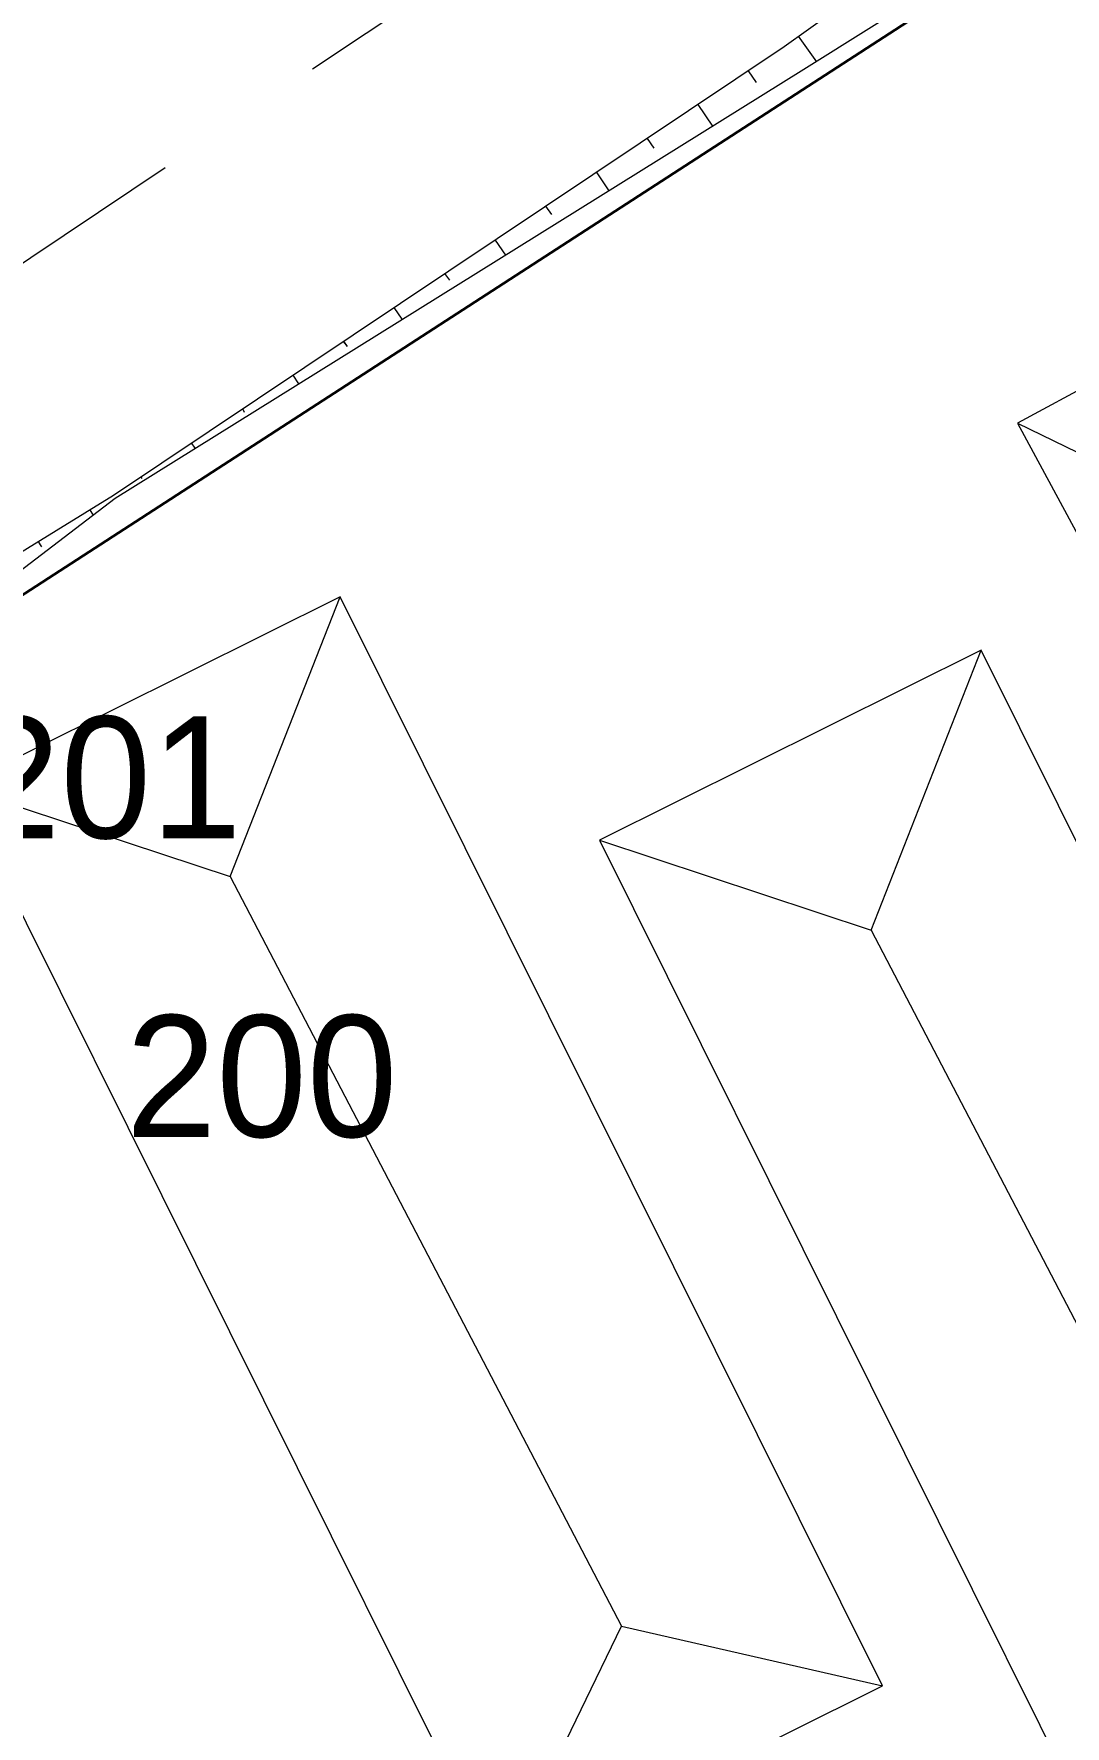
# Model space of a CAD drawing. Header units: metres. Extents: x 536111 to 536507, y 1836388 to 1836665.
# Drawn here: x 536444.14 to 536461.08, y 1836572.76 to 1836600.57 of the extents above; entities that cross this region are included whole.
import ezdxf
from ezdxf.enums import TextEntityAlignment as Align

# ---------------------------------------------------------------- set-up
doc = ezdxf.new("R2010")
doc.units = ezdxf.units.M
doc.header["$MEASUREMENT"] = 0
doc.linetypes.add('DGN Style 2', pattern=[7.2888, 4.37328, -2.91552])
for name, color, linetype, lineweight in [('Level 2', 1, 'Continuous', 0), ('Level 4', 1, 'Continuous', 0), ('Level 44', 1, 'Continuous', 0), ('Level 5', 1, 'Continuous', 0), ('Level 8', 1, 'Continuous', 0), ('Level 9', 1, 'Continuous', 0)]:
    doc.layers.add(name, color=color, linetype=linetype, lineweight=lineweight)
doc.styles.add('Style-CHAR_FAST_FONT', font='CHAR_FAST_FONT.shx')

# ---------------------------------------------------------------- blocks, each defined once
blk = doc.blocks.new('*U44')
at = {"layer": 'Level 44', "color": 7, "linetype": 'Continuous', "lineweight": 0}
blk.add_line((-2.08, 6.36), (2.18, -6.87), dxfattribs=at)
at = {"layer": 'Level 44', "color": 7, "linetype": 'Continuous', "lineweight": 0, "flags": 128}
for points in [[(-6.23, 8.57), (-2.08, 6.36), (0.48, 10.59)], [(-0.47, -10.58), (2.18, -6.87), (6.24, -8.56)]]:
    blk.add_lwpolyline(points, dxfattribs=at)
blk.add_lwpolyline([(-6.23, 8.57), (-0.47, -10.58), (6.24, -8.56), (0.48, 10.59)], close=True, dxfattribs=at)
blk = doc.blocks.new('*U45')
at = {"layer": 'Level 44', "color": 7, "linetype": 'Continuous', "lineweight": 0}
blk.add_line((2.97, 1.91), (-2.85, -1.43), dxfattribs=at)
at = {"layer": 'Level 44', "color": 7, "linetype": 'Continuous', "lineweight": 0, "flags": 128}
blk.add_lwpolyline([(-3.38, -6.37), (7.18, -0.67), (3.38, 6.37), (-7.18, 0.67)], close=True, dxfattribs=at)
for points in [[(3.38, 6.37), (2.97, 1.91), (7.18, -0.67)], [(-7.18, 0.67), (-2.85, -1.43), (-3.38, -6.37)]]:
    blk.add_lwpolyline(points, dxfattribs=at)

msp = doc.modelspace()

# ---------------------------------------------------------------- linework, layer by layer
at = {"layer": 'Level 2', "color": 7, "linetype": 'Continuous', "lineweight": 0}
for p, q in [((536456.7, 1836600.53), (536457, 1836600.11)), ((536455.88, 1836599.96), (536456.01, 1836599.77)), ((536455.05, 1836599.41), (536455.29, 1836599.05)), ((536454.22, 1836598.85), (536454.33, 1836598.69)), ((536453.38, 1836598.3), (536453.59, 1836597.99)), ((536452.55, 1836597.74), (536452.65, 1836597.6)), ((536451.72, 1836597.18), (536451.89, 1836596.93)), ((536450.89, 1836596.63), (536450.97, 1836596.52)), ((536450.06, 1836596.07), (536450.19, 1836595.88)), ((536449.23, 1836595.52), (536449.29, 1836595.43)), ((536449.23, 1836595.51), (536449.29, 1836595.43)), ((536448.4, 1836594.96), (536448.49, 1836594.82)), ((536447.57, 1836594.41), (536447.6, 1836594.35)), ((536446.73, 1836593.85), (536446.79, 1836593.76)), ((536445.9, 1836593.29), (536445.92, 1836593.26)), ((536445.06, 1836592.75), (536445.12, 1836592.66)), ((536444.21, 1836592.23), (536444.27, 1836592.14))]:
    msp.add_line(p, q, dxfattribs=at)
at = {"layer": 'Level 2', "color": 7, "linetype": 'Continuous', "lineweight": 0, "flags": 128}
for points in [[(536432.16, 1836584.94), (536436.03, 1836587.18), (536445.45, 1836592.99), (536456.47, 1836600.36), (536470.46, 1836610.34), (536477.93, 1836615.8), (536489.04, 1836623.95), (536497.49, 1836630.15)], [(536432.77, 1836583.86), (536436.63, 1836586.17), (536445.48, 1836592.94), (536456.75, 1836599.96), (536471.36, 1836609.11), (536478.9, 1836614.49), (536489.45, 1836623.38), (536497.49, 1836629.38)]]:
    msp.add_lwpolyline(points, dxfattribs=at)
at = {"layer": 'Level 5', "color": 7, "linetype": 'Continuous', "lineweight": 30}
msp.add_line((536440.33, 1836589), (536474.02, 1836610.83), dxfattribs=at)
at = {"layer": 'Level 8', "color": 7, "linetype": 'DGN Style 2', "lineweight": 0, "flags": 128}
msp.add_lwpolyline([(536430.18, 1836588.42), (536430.19, 1836588.42), (536434, 1836590.62), (536443.28, 1836596.35), (536454.19, 1836603.65), (536468.11, 1836613.57), (536475.57, 1836619.03), (536486.67, 1836627.17), (536497.49, 1836635.11)], dxfattribs=at)
at = {"layer": 'Level 9', "color": 7, "linetype": 'Continuous', "lineweight": 0, "flags": 128}
msp.add_lwpolyline([(536432.77, 1836583.86), (536436.63, 1836586.17), (536445.48, 1836592.94), (536456.75, 1836599.96), (536471.36, 1836609.11), (536478.9, 1836614.49), (536489.45, 1836623.38), (536497.49, 1836629.38)], dxfattribs=at)

# ---------------------------------------------------------------- block references
at = {"layer": 'Level 44', "color": 7, "linetype": 'Continuous', "lineweight": 0}
msp.add_blockref('*U45', (536467.48, 1836593.5), dxfattribs=at)
at = {"layer": 'Level 44', "color": 7, "linetype": 'Continuous', "lineweight": 0, "xscale": 0.9999987089810435, "yscale": 0.9999987089810435, "zscale": 0.9999987089810435, "rotation": 9.71198824579802}
for p in [(536450.49, 1836580.8), (536461.02, 1836579.92)]:
    msp.add_blockref('*U44', p, dxfattribs=at)

# ---------------------------------------------------------------- texts
at = {"layer": 'Level 4', "color": 1, "linetype": 'Continuous', "lineweight": 0, "style": 'Style-CHAR_FAST_FONT'}
for s, p in [('201', (536445.326, 1836588.35)), ('200', (536447.886, 1836583.44))]:
    msp.add_text(s, height=2, dxfattribs=at).set_placement(p, align=Align.MIDDLE_CENTER)

doc.saveas('drawing.dxf')
